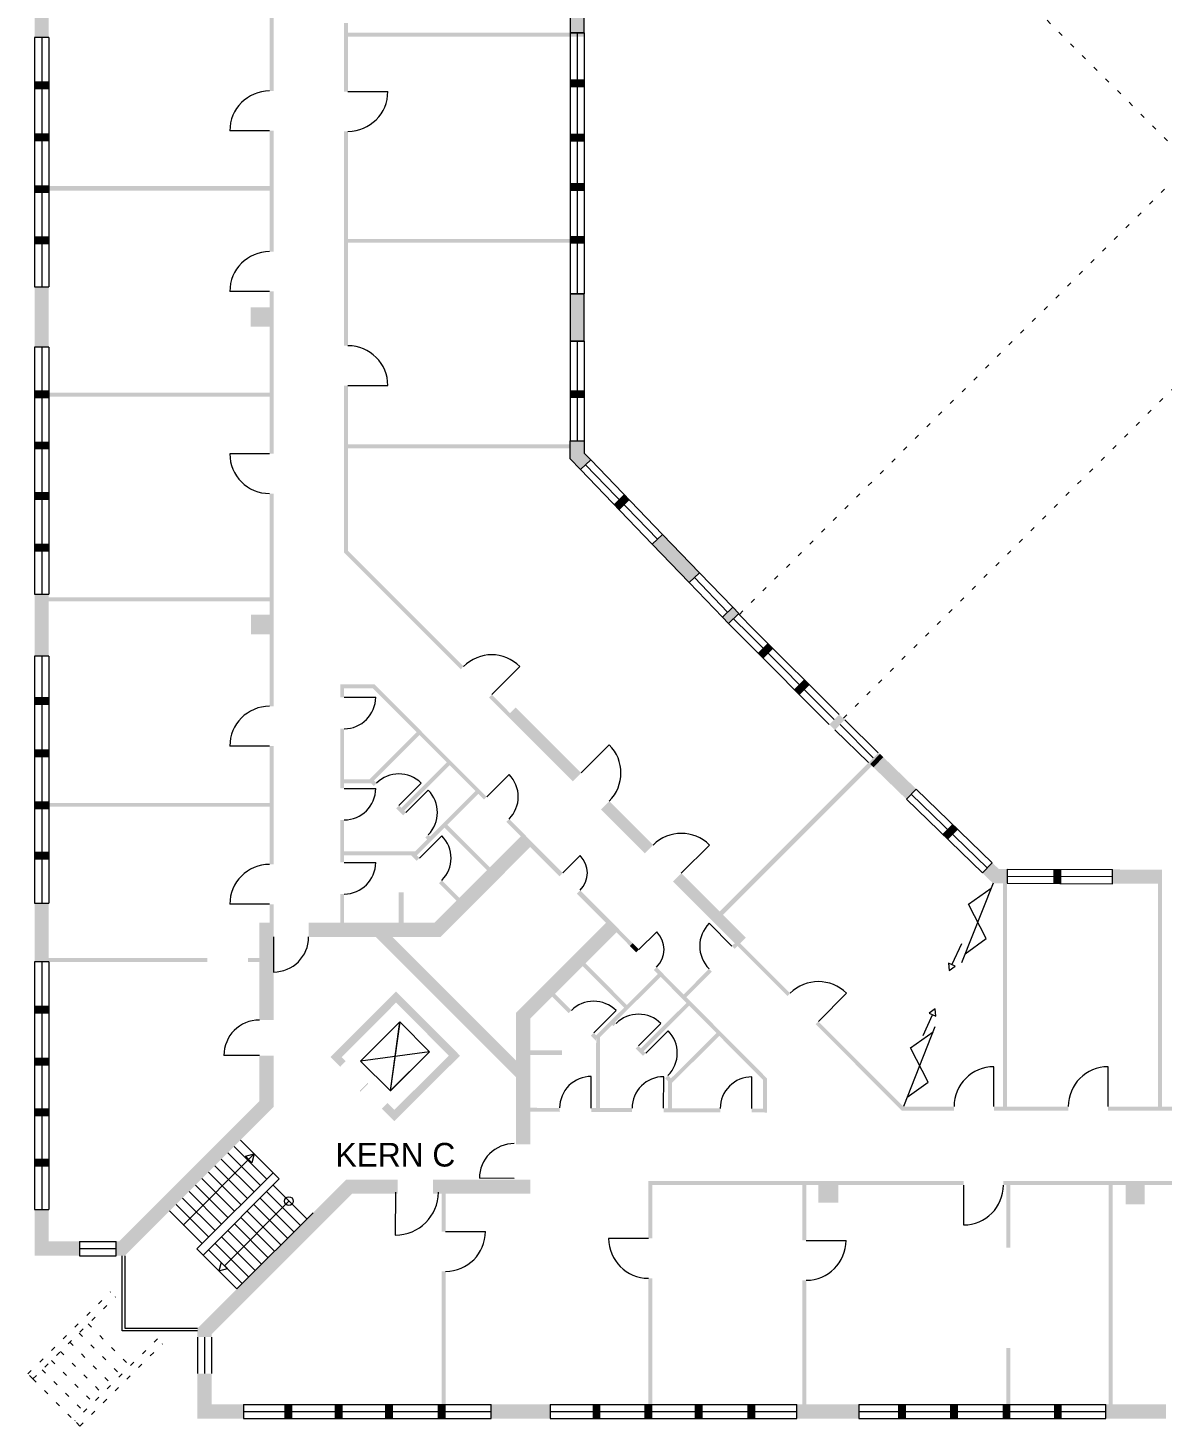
# Model space of a CAD drawing. Header units: inches. Extents: x 27060 to 97777, y 12981 to 79657.
# Drawn here: x 27060 to 55818, y 13102 to 48544 of the extents above; entities that cross this region are included whole.
import ezdxf

# ---------------------------------------------------------------- set-up
doc = ezdxf.new("R2010")
doc.units = ezdxf.units.IN
doc.header["$LTSCALE"] = 300
doc.header["$MEASUREMENT"] = 0
doc.header["$PDMODE"] = 34
doc.header["$PDSIZE"] = 5
for name, pattern in [('Punktlinie', [1.4, 0.4, -1]), ('Standardmuster', [0]), ('Volllinie', [0])]:
    doc.linetypes.add(name, pattern=pattern)
doc.layers.add('Grundebene', color=7, linetype='Continuous')
doc.styles.add('ARIAL', font='arial.ttf', dxfattribs={"height": 0.2})

# ---------------------------------------------------------------- blocks, each defined once
blk = doc.blocks.new('Color_Area-77')
at = {"layer": 'Grundebene', "true_color": 0x000000, "transparency": 33554687}
h = blk.add_hatch(color=18, dxfattribs=at)
h.paths.add_polyline_path([(41168, 41804), (40808, 41804), (40808, 40608), (41168, 40608)], flags=0)
h.paths.add_polyline_path([(44828, 33446), (45082, 33701), (44931, 33858), (44672, 33608)], flags=0)
h.paths.add_polyline_path([(42891, 35457), (43828, 34484), (44087, 34734), (43150, 35707)], flags=0)
h.paths.add_polyline_path([(41330, 37597), (41071, 37347), (40808, 37620), (40808, 38077), (41168, 38077), (41168, 37765)], flags=0)
h.paths.add_polyline_path([(41168, 48421), (41168, 49597), (40808, 49597), (40808, 48421)], flags=0)
h.paths.add_polyline_path([(41072, 52962), (40808, 52690), (40808, 52268), (41168, 52268), (41168, 52544), (41331, 52712)], flags=0)
h.paths.add_polyline_path([(43672, 55646), (42823, 54770), (43082, 54520), (43930, 55396)], flags=0)
at = {"layer": 'Grundebene', "color": 18, "linetype": 'Volllinie', "lineweight": 9, "true_color": 0x000000}
for p, q in [((43672, 55646), (42823, 54770)), ((43930, 55396), (43672, 55646)), ((43082, 54520), (43930, 55396)), ((42823, 54770), (43082, 54520)), ((41072, 52962), (40808, 52690)), ((41331, 52712), (41072, 52962)), ((40808, 52690), (40808, 52268)), ((41168, 52544), (41331, 52712)), ((41168, 52268), (41168, 52544)), ((40808, 52268), (41168, 52268)), ((41168, 49597), (40808, 49597)), ((40808, 49597), (40808, 48421)), ((41168, 48421), (41168, 49597)), ((40808, 48421), (41168, 48421)), ((41168, 41804), (40808, 41804)), ((40808, 41804), (40808, 40608)), ((41168, 40608), (41168, 41804)), ((40808, 40608), (41168, 40608)), ((40808, 37620), (40808, 38077)), ((40808, 38077), (41168, 38077)), ((41168, 38077), (41168, 37765)), ((41071, 37347), (40808, 37620)), ((41330, 37597), (41071, 37347)), ((41168, 37765), (41330, 37597)), ((43150, 35707), (42891, 35457)), ((42891, 35457), (43828, 34484)), ((44087, 34734), (43150, 35707)), ((43828, 34484), (44087, 34734)), ((44931, 33858), (44672, 33608)), ((44828, 33446), (45082, 33701)), ((45082, 33701), (44931, 33858)), ((44672, 33608), (44828, 33446))]:
    blk.add_line(p, q, dxfattribs=at)
blk = doc.blocks.new('door-407')
at = {"layer": 'Grundebene', "color": 18, "linetype": 'Standardmuster', "lineweight": 13, "true_color": 0x000000}
blk.add_line((32928, 22495), (32028, 22495), dxfattribs=at)
blk.add_arc((32928, 22495), 900, 90, 180, dxfattribs=at)
blk = doc.blocks.new('door-40F')
at = {"layer": 'Grundebene', "color": 18, "linetype": 'Standardmuster', "lineweight": 13, "true_color": 0x000000}
blk.add_line((35078, 27388), (35878, 27388), dxfattribs=at)
blk.add_arc((35078, 27388), 800, 270, 0, dxfattribs=at)
blk = doc.blocks.new('door-417')
at = {"layer": 'Grundebene', "color": 18, "linetype": 'Standardmuster', "lineweight": 13, "true_color": 0x000000}
blk.add_line((35078, 29266), (35878, 29266), dxfattribs=at)
blk.add_arc((35078, 29266), 800, 270, 0, dxfattribs=at)
blk = doc.blocks.new('door-41F')
at = {"layer": 'Grundebene', "color": 18, "linetype": 'Standardmuster', "lineweight": 13, "true_color": 0x000000}
blk.add_line((35078, 31578), (35878, 31578), dxfattribs=at)
blk.add_arc((35078, 31578), 800, 270, 0, dxfattribs=at)
blk = doc.blocks.new('door-427')
at = {"layer": 'Grundebene', "color": 18, "linetype": 'Standardmuster', "lineweight": 13, "true_color": 0x000000}
blk.add_line((36467, 28834), (37033, 29400), dxfattribs=at)
blk.add_arc((36467, 28834), 800, 45, 135, dxfattribs=at)
blk = doc.blocks.new('door-42F')
at = {"layer": 'Grundebene', "color": 18, "linetype": 'Standardmuster', "lineweight": 13, "true_color": 0x000000}
blk.add_line((36644, 28657), (37210, 29223), dxfattribs=at)
blk.add_arc((36644, 28657), 800, 315, 45, dxfattribs=at)
blk = doc.blocks.new('door-437')
at = {"layer": 'Grundebene', "color": 18, "linetype": 'Standardmuster', "lineweight": 13, "true_color": 0x000000}
blk.add_line((36988, 27501), (37554, 28067), dxfattribs=at)
blk.add_arc((36988, 27501), 800, 315, 45, dxfattribs=at)
blk = doc.blocks.new('door-43F')
at = {"layer": 'Grundebene', "color": 18, "linetype": 'Standardmuster', "lineweight": 13, "true_color": 0x000000}
blk.add_line((38693, 29055), (39259, 29621), dxfattribs=at)
blk.add_arc((38693, 29055), 800, 315, 45, dxfattribs=at)
blk = doc.blocks.new('door-447')
at = {"layer": 'Grundebene', "color": 18, "linetype": 'Standardmuster', "lineweight": 13, "true_color": 0x000000}
blk.add_line((41342, 21164), (41345, 21964), dxfattribs=at)
blk.add_arc((41342, 21164), 800, 89.8152, 179.8152, dxfattribs=at)
blk = doc.blocks.new('door-44F')
at = {"layer": 'Grundebene', "color": 18, "linetype": 'Standardmuster', "lineweight": 13, "true_color": 0x000000}
blk.add_line((43178, 21158), (43181, 21958), dxfattribs=at)
blk.add_arc((43178, 21158), 800, 89.8152, 179.8152, dxfattribs=at)
blk = doc.blocks.new('door-457')
at = {"layer": 'Grundebene', "color": 18, "linetype": 'Standardmuster', "lineweight": 13, "true_color": 0x000000}
blk.add_line((42726, 22555), (43293, 23119), dxfattribs=at)
blk.add_arc((42726, 22555), 800, 314.8152, 44.8152, dxfattribs=at)
blk = doc.blocks.new('door-45F')
at = {"layer": 'Grundebene', "color": 18, "linetype": 'Standardmuster', "lineweight": 13, "true_color": 0x000000}
blk.add_line((42540, 22742), (43108, 23306), dxfattribs=at)
blk.add_arc((42540, 22742), 800, 44.8152, 134.8152, dxfattribs=at)
blk = doc.blocks.new('door-467')
at = {"layer": 'Grundebene', "color": 18, "linetype": 'Standardmuster', "lineweight": 13, "true_color": 0x000000}
blk.add_line((41405, 23071), (41972, 23635), dxfattribs=at)
blk.add_arc((41405, 23071), 800, 44.8152, 134.8152, dxfattribs=at)
blk = doc.blocks.new('door-46F')
at = {"layer": 'Grundebene', "color": 18, "linetype": 'Standardmuster', "lineweight": 13, "true_color": 0x000000}
blk.add_line((45414, 21151), (45417, 21951), dxfattribs=at)
blk.add_arc((45414, 21151), 800, 89.8152, 179.8152, dxfattribs=at)
blk = doc.blocks.new('door-477')
at = {"layer": 'Grundebene', "color": 18, "linetype": 'Standardmuster', "lineweight": 13, "true_color": 0x000000}
blk.add_line((36379, 19030), (36375, 17942), dxfattribs=at)
blk.add_arc((36379, 19030), 1088, 269.8152, 359.8152, dxfattribs=at)
blk = doc.blocks.new('door-4AF')
at = {"layer": 'Grundebene', "color": 18, "linetype": 'Standardmuster', "lineweight": 13, "true_color": 0x000000}
blk.add_line((39388, 19380), (38507, 19383), dxfattribs=at)
blk.add_arc((39388, 19380), 881, 89.8152, 179.8152, dxfattribs=at)
blk = doc.blocks.new('door-4BF')
at = {"layer": 'Grundebene', "color": 18, "linetype": 'Standardmuster', "lineweight": 13, "true_color": 0x000000}
blk.add_line((33288, 25500), (33288, 24611), dxfattribs=at)
blk.add_arc((33288, 25500), 889, 270, 0, dxfattribs=at)
blk = doc.blocks.new('win-5CC')
at = {"layer": 'Grundebene', "color": 18, "linetype": 'Standardmuster', "lineweight": 13, "true_color": 0x000000}
for p, q in [((27588, 48300), (27228, 48300)), ((27228, 48300), (27228, 41978)), ((27408, 48300), (27408, 41978)), ((27588, 48300), (27588, 41978)), ((27228, 41978), (27588, 41978))]:
    blk.add_line(p, q, dxfattribs=at)
blk = doc.blocks.new('win-5D7')
at = {"layer": 'Grundebene', "color": 18, "linetype": 'Standardmuster', "lineweight": 13, "true_color": 0x000000}
for p, q in [((27588, 40453), (27228, 40453)), ((27228, 40453), (27228, 34194)), ((27408, 40453), (27408, 34194)), ((27588, 40453), (27588, 34194)), ((27228, 34194), (27588, 34194))]:
    blk.add_line(p, q, dxfattribs=at)
blk = doc.blocks.new('win-5E2')
at = {"layer": 'Grundebene', "color": 18, "linetype": 'Standardmuster', "lineweight": 13, "true_color": 0x000000}
for p, q in [((27588, 32620), (27228, 32620)), ((27228, 32620), (27228, 26361)), ((27408, 32620), (27408, 26361)), ((27588, 32620), (27588, 26361)), ((27228, 26361), (27588, 26361))]:
    blk.add_line(p, q, dxfattribs=at)
blk = doc.blocks.new('win-5ED')
at = {"layer": 'Grundebene', "color": 18, "linetype": 'Standardmuster', "lineweight": 13, "true_color": 0x000000}
for p, q in [((27588, 24866), (27228, 24866)), ((27228, 24866), (27228, 18588)), ((27408, 24866), (27408, 18588)), ((27588, 24866), (27588, 18588)), ((27228, 18588), (27588, 18588))]:
    blk.add_line(p, q, dxfattribs=at)
blk = doc.blocks.new('win-684')
at = {"layer": 'Grundebene', "color": 18, "linetype": 'Standardmuster', "lineweight": 13, "true_color": 0x000000}
for p, q in [((28368, 17780), (28368, 17420)), ((28368, 17780), (29296, 17780)), ((29296, 17420), (29296, 17780)), ((28368, 17600), (29296, 17600)), ((28368, 17420), (29296, 17420))]:
    blk.add_line(p, q, dxfattribs=at)
blk = doc.blocks.new('win-7B5')
at = {"layer": 'Grundebene', "color": 18, "linetype": 'Standardmuster', "lineweight": 13, "true_color": 0x000000}
for p, q in [((48133, 13650), (48133, 13290)), ((48133, 13650), (54391, 13650)), ((48133, 13470), (54391, 13470)), ((54391, 13290), (54391, 13650)), ((48133, 13290), (54391, 13290))]:
    blk.add_line(p, q, dxfattribs=at)
blk = doc.blocks.new('win-7C0')
at = {"layer": 'Grundebene', "color": 18, "linetype": 'Standardmuster', "lineweight": 13, "true_color": 0x000000}
for p, q in [((40299, 13650), (40299, 13290)), ((40299, 13650), (46558, 13650)), ((40299, 13470), (46558, 13470)), ((46558, 13290), (46558, 13650)), ((40299, 13290), (46558, 13290))]:
    blk.add_line(p, q, dxfattribs=at)
blk = doc.blocks.new('win-7CB')
at = {"layer": 'Grundebene', "color": 18, "linetype": 'Standardmuster', "lineweight": 13, "true_color": 0x000000}
for p, q in [((32526, 13650), (32526, 13290)), ((32526, 13650), (38805, 13650)), ((32526, 13470), (38805, 13470)), ((38805, 13290), (38805, 13650)), ((32526, 13290), (38805, 13290))]:
    blk.add_line(p, q, dxfattribs=at)
blk = doc.blocks.new('win-9A9')
at = {"layer": 'Grundebene', "color": 18, "linetype": 'Standardmuster', "lineweight": 13, "true_color": 0x000000}
for p, q in [((41168, 48421), (40808, 48421)), ((40808, 48421), (40808, 41804)), ((40988, 48421), (40988, 41804)), ((41168, 48421), (41168, 41804)), ((40808, 41804), (41168, 41804))]:
    blk.add_line(p, q, dxfattribs=at)
blk = doc.blocks.new('win-9B4')
at = {"layer": 'Grundebene', "color": 18, "linetype": 'Standardmuster', "lineweight": 13, "true_color": 0x000000}
for p, q in [((41168, 40608), (40808, 40608)), ((40808, 40608), (40808, 38077)), ((40988, 40608), (40988, 38077)), ((41168, 40608), (41168, 38077)), ((40808, 38077), (41168, 38077))]:
    blk.add_line(p, q, dxfattribs=at)
blk = doc.blocks.new('win-9BF')
at = {"layer": 'Grundebene', "color": 18, "linetype": 'Standardmuster', "lineweight": 13, "true_color": 0x000000}
for p, q in [((41330, 37597), (41071, 37347)), ((41330, 37597), (43150, 35707)), ((41071, 37347), (42891, 35457)), ((41201, 37472), (43020, 35582)), ((42891, 35457), (43150, 35707))]:
    blk.add_line(p, q, dxfattribs=at)
blk = doc.blocks.new('win-9CA')
at = {"layer": 'Grundebene', "color": 18, "linetype": 'Standardmuster', "lineweight": 13, "true_color": 0x000000}
for p, q in [((44087, 34734), (43828, 34484)), ((44087, 34734), (44931, 33858)), ((43828, 34484), (44672, 33608)), ((43958, 34609), (44801, 33733)), ((44672, 33608), (44931, 33858))]:
    blk.add_line(p, q, dxfattribs=at)
blk = doc.blocks.new('win-9D5')
at = {"layer": 'Grundebene', "color": 18, "linetype": 'Standardmuster', "lineweight": 13, "true_color": 0x000000}
for p, q in [((49585, 29250), (49334, 28992)), ((49460, 29121), (51387, 27253)), ((49585, 29250), (51512, 27383)), ((49334, 28992), (51261, 27124)), ((51261, 27124), (51512, 27383))]:
    blk.add_line(p, q, dxfattribs=at)
blk = doc.blocks.new('win-9E0')
at = {"layer": 'Grundebene', "color": 18, "linetype": 'Standardmuster', "lineweight": 13, "true_color": 0x000000}
for p, q in [((51888, 27220), (51887, 26860)), ((51888, 27220), (54564, 27211)), ((51888, 27040), (54564, 27031)), ((54563, 26851), (54564, 27211)), ((51887, 26860), (54563, 26851))]:
    blk.add_line(p, q, dxfattribs=at)
blk = doc.blocks.new('door-C60')
at = {"layer": 'Grundebene', "color": 18, "linetype": 'Standardmuster', "lineweight": 13, "true_color": 0x000000}
blk.add_line((40625, 27123), (41064, 27562), dxfattribs=at)
blk.add_arc((40625, 27123), 620, 315, 45, dxfattribs=at)
blk = doc.blocks.new('door-CF0')
at = {"layer": 'Grundebene', "color": 18, "linetype": 'Standardmuster', "lineweight": 13, "true_color": 0x000000}
blk.add_line((41086, 29658), (41801, 30372), dxfattribs=at)
blk.add_arc((41086, 29658), 1010, 315, 45, dxfattribs=at)
blk = doc.blocks.new('door-FF5')
at = {"layer": 'Grundebene', "color": 18, "linetype": 'Standardmuster', "lineweight": 13, "true_color": 0x000000}
blk.add_line((37651, 18032), (38661, 18032), dxfattribs=at)
blk.add_arc((37651, 18032), 1010, 270, 0, dxfattribs=at)
blk = doc.blocks.new('door-FFD')
at = {"layer": 'Grundebene', "color": 18, "linetype": 'Standardmuster', "lineweight": 13, "true_color": 0x000000}
blk.add_line((42793, 17859), (41783, 17859), dxfattribs=at)
blk.add_arc((42793, 17859), 1010, 180, 270, dxfattribs=at)
blk = doc.blocks.new('door-1005')
at = {"layer": 'Grundebene', "color": 18, "linetype": 'Standardmuster', "lineweight": 13, "true_color": 0x000000}
blk.add_line((46796, 17806), (47806, 17806), dxfattribs=at)
blk.add_arc((46796, 17806), 1010, 270, 0, dxfattribs=at)
blk = doc.blocks.new('door-100D')
at = {"layer": 'Grundebene', "color": 18, "linetype": 'Standardmuster', "lineweight": 13, "true_color": 0x000000}
blk.add_line((47103, 23358), (47818, 24072), dxfattribs=at)
blk.add_arc((47103, 23358), 1010, 45, 135, dxfattribs=at)
blk = doc.blocks.new('door-1015')
at = {"layer": 'Grundebene', "color": 18, "linetype": 'Standardmuster', "lineweight": 13, "true_color": 0x000000}
blk.add_line((50786, 19210), (50786, 18200), dxfattribs=at)
blk.add_arc((50786, 19210), 1010, 270, 0, dxfattribs=at)
blk = doc.blocks.new('door-101D')
at = {"layer": 'Grundebene', "color": 18, "linetype": 'Standardmuster', "lineweight": 13, "true_color": 0x000000}
blk.add_line((51553, 21200), (51553, 22210), dxfattribs=at)
blk.add_arc((51553, 21200), 1010, 90, 180, dxfattribs=at)
blk = doc.blocks.new('door-1025')
at = {"layer": 'Grundebene', "color": 18, "linetype": 'Standardmuster', "lineweight": 13, "true_color": 0x000000}
blk.add_line((54449, 21200), (54449, 22210), dxfattribs=at)
blk.add_arc((54449, 21200), 1010, 90, 180, dxfattribs=at)
blk = doc.blocks.new('door-1221')
at = {"layer": 'Grundebene', "color": 18, "linetype": 'Standardmuster', "lineweight": 13, "true_color": 0x000000}
blk.add_line((33188, 45938), (32178, 45938), dxfattribs=at)
blk.add_arc((33188, 45938), 1010, 90, 180, dxfattribs=at)
blk = doc.blocks.new('door-1229')
at = {"layer": 'Grundebene', "color": 18, "linetype": 'Standardmuster', "lineweight": 13, "true_color": 0x000000}
blk.add_line((35175, 46932), (36185, 46932), dxfattribs=at)
blk.add_arc((35175, 46932), 1010, 270, 0, dxfattribs=at)
blk = doc.blocks.new('door-1231')
at = {"layer": 'Grundebene', "color": 18, "linetype": 'Standardmuster', "lineweight": 13, "true_color": 0x000000}
blk.add_line((33188, 41865), (32178, 41865), dxfattribs=at)
blk.add_arc((33188, 41865), 1010, 90, 180, dxfattribs=at)
blk = doc.blocks.new('door-1239')
at = {"layer": 'Grundebene', "color": 18, "linetype": 'Standardmuster', "lineweight": 13, "true_color": 0x000000}
blk.add_line((35175, 39477), (36185, 39477), dxfattribs=at)
blk.add_arc((35175, 39477), 1010, 0, 90, dxfattribs=at)
blk = doc.blocks.new('door-1241')
at = {"layer": 'Grundebene', "color": 18, "linetype": 'Standardmuster', "lineweight": 13, "true_color": 0x000000}
blk.add_line((33188, 37752), (32178, 37752), dxfattribs=at)
blk.add_arc((33188, 37752), 1010, 180, 270, dxfattribs=at)
blk = doc.blocks.new('door-1249')
at = {"layer": 'Grundebene', "color": 18, "linetype": 'Standardmuster', "lineweight": 13, "true_color": 0x000000}
blk.add_line((38819, 31643), (39533, 32357), dxfattribs=at)
blk.add_arc((38819, 31643), 1010, 45, 135, dxfattribs=at)
blk = doc.blocks.new('door-1251')
at = {"layer": 'Grundebene', "color": 18, "linetype": 'Standardmuster', "lineweight": 13, "true_color": 0x000000}
blk.add_line((43628, 27116), (44342, 27830), dxfattribs=at)
blk.add_arc((43628, 27116), 1010, 45, 135, dxfattribs=at)
blk = doc.blocks.new('door-1259')
at = {"layer": 'Grundebene', "color": 18, "linetype": 'Standardmuster', "lineweight": 13, "true_color": 0x000000}
blk.add_line((33188, 30340), (32178, 30340), dxfattribs=at)
blk.add_arc((33188, 30340), 1010, 90, 180, dxfattribs=at)
blk = doc.blocks.new('door-1261')
at = {"layer": 'Grundebene', "color": 18, "linetype": 'Standardmuster', "lineweight": 13, "true_color": 0x000000}
blk.add_line((33188, 26330), (32178, 26330), dxfattribs=at)
blk.add_arc((33188, 26330), 1010, 90, 180, dxfattribs=at)
blk = doc.blocks.new('door-127B')
at = {"layer": 'Grundebene', "color": 18, "linetype": 'Standardmuster', "lineweight": 13, "true_color": 0x000000}
blk.add_line((44910, 25269), (44333, 25846), dxfattribs=at)
blk.add_arc((44910, 25269), 816, 135, 225, dxfattribs=at)
blk = doc.blocks.new('door-1288')
at = {"layer": 'Grundebene', "color": 18, "linetype": 'Standardmuster', "lineweight": 13, "true_color": 0x000000}
blk.add_line((42554, 25183), (43004, 25631), dxfattribs=at)
blk.add_arc((42554, 25183), 635, 314.8152, 44.8152, dxfattribs=at)

msp = doc.modelspace()

# ---------------------------------------------------------------- hatches: boundary and pattern name
at = {"layer": 'Grundebene', "true_color": 0x000000, "transparency": 33554687}
h = msp.add_hatch(color=18, dxfattribs=at)
h.paths.add_polyline_path([(27228, 34194), (27228, 32620), (27588, 32620), (27588, 34194)], flags=0)
h.paths.add_polyline_path([(29296, 17780), (29296, 17420), (29518, 17420), (33288, 21190), (33288, 22495), (32928, 22495), (32928, 21339), (29369, 17780)], flags=0)
h.paths.add_polyline_path([(28368, 17420), (28368, 17780), (27588, 17780), (27588, 18588), (27228, 18588), (27228, 17420)], flags=0)
h.paths.add_polyline_path([(27588, 26361), (27588, 24866), (27228, 24866), (27228, 26361)], flags=0)
h.paths.add_polyline_path([(27588, 41978), (27228, 41978), (27228, 40453), (27588, 40453)], flags=0)
h.paths.add_polyline_path([(27228, 49811), (27228, 48300), (27588, 48300), (27588, 49811)], flags=0)
h.paths.add_polyline_path([(27228, 56030), (27588, 56030), (27588, 57581), (27228, 57581)], flags=0)
h.paths.add_polyline_path([(27588, 63853), (27588, 65288), (27228, 65288), (27228, 63853)], flags=0)
h.paths.add_polyline_path([(27588, 72640), (27228, 72640), (27228, 71627), (27588, 71627)], flags=0)
h.paths.add_polyline_path([(37369, 25860), (39629, 28120), (39883, 27865), (37518, 25500), (34178, 25500), (34178, 25860)], flags=0)
h.paths.add_polyline_path([(32928, 23395), (32928, 25860), (33288, 25860), (33288, 23395)], flags=0)
h = msp.add_hatch(color=18, dxfattribs=at)
h.paths.add_polyline_path([(33188, 64072), (33288, 64072), (33288, 64454), (33188, 64454)], flags=0)
h.paths.add_polyline_path([(33188, 30340), (33188, 27340), (33288, 27340), (33288, 30340)], flags=0)
h.paths.add_polyline_path([(33288, 25860), (33188, 25860), (33188, 26330), (33288, 26330)], flags=0)
h.paths.add_polyline_path([(33188, 31350), (33288, 31350), (33288, 36742), (33188, 36742)], flags=0)
h.paths.add_polyline_path([(33188, 37752), (33288, 37752), (33288, 41865), (33188, 41865)], flags=0)
h.paths.add_polyline_path([(33288, 45938), (33188, 45938), (33188, 42875), (33288, 42875)], flags=0)
h.paths.add_polyline_path([(33188, 52237), (33188, 46948), (33288, 46948), (33288, 52237)], flags=0)
h.paths.add_polyline_path([(33188, 57418), (33188, 53247), (33288, 53247), (33288, 57418)], flags=0)
h.paths.add_polyline_path([(33188, 58428), (33288, 58428), (33288, 61316), (33188, 61316)], flags=0)
h.paths.add_polyline_path([(33288, 62326), (33288, 63046), (33188, 63046), (33188, 62326)], flags=0)
h = msp.add_hatch(color=18, dxfattribs=at)
h.paths.add_polyline_path([(38230, 58046), (35175, 54991), (35175, 54442), (35075, 54442), (35075, 55032), (38160, 58117)], flags=0)
h.paths.add_polyline_path([(35175, 35286), (38104, 32357), (38034, 32286), (35075, 35245), (35075, 39477), (35175, 39477)], flags=0)
h.paths.add_polyline_path([(39216, 31104), (39287, 31174), (38819, 31643), (38748, 31572)], flags=0)
h.paths.add_polyline_path([(35175, 40487), (35075, 40487), (35075, 45922), (35175, 45922)], flags=0)
h.paths.add_polyline_path([(35175, 46932), (35075, 46932), (35075, 48667), (35175, 48667)], flags=0)
h.paths.add_polyline_path([(35075, 53432), (35175, 53432), (35175, 49677), (35075, 49677)], flags=0)
h.paths.add_polyline_path([(38944, 58760), (38874, 58831), (39206, 59164), (39277, 59093)], flags=0)
for points in [[(41168, 48321), (35170, 48321), (35170, 48421), (41168, 48421)], [(27588, 46988), (27228, 46988), (27228, 47188), (27588, 47188)], [(40808, 47240), (41168, 47240), (41168, 47040), (40808, 47040)], [(27588, 45672), (27228, 45672), (27228, 45872), (27588, 45872)], [(40808, 45865), (41168, 45865), (41168, 45665), (40808, 45665)], [(27588, 44357), (27228, 44357), (27228, 44557), (27588, 44557)], [(27588, 44539), (33188, 44539), (33188, 44419), (27588, 44419)], [(40808, 44610), (41168, 44610), (41168, 44410), (40808, 44410)], [(27588, 43061), (27228, 43061), (27228, 43261), (27588, 43261)], [(40808, 43272), (41168, 43272), (41168, 43072), (40808, 43072)], [(41168, 43098), (35170, 43098), (35170, 43198), (41168, 43198)], [(33206, 41464), (33206, 40974), (32706, 40974), (32706, 41464)], [(27588, 39155), (27228, 39155), (27228, 39355), (27588, 39355)], [(40808, 39361), (41168, 39361), (41168, 39161), (40808, 39161)], [(27588, 39300), (33188, 39300), (33188, 39200), (27588, 39200)], [(27588, 37859), (27228, 37859), (27228, 38059), (27588, 38059)], [(41168, 37890), (35170, 37890), (35170, 37990), (41168, 37990)], [(27588, 36580), (27228, 36580), (27228, 36780), (27588, 36780)], [(41917, 36468), (42172, 36723), (42313, 36581), (42059, 36327)], [(27588, 35268), (27228, 35268), (27228, 35468), (27588, 35468)], [(27588, 34110), (33188, 34110), (33188, 34010), (27588, 34010)], [(33216, 33674), (33216, 33174), (32716, 33174), (32716, 33674)], [(45569, 32700), (45823, 32954), (45965, 32813), (45710, 32558)], [(46489, 31780), (46743, 32034), (46885, 31893), (46630, 31638)], [(27588, 31383), (27228, 31383), (27228, 31583), (27588, 31583)], [(36988, 30619), (35764, 29396), (35078, 29396), (35078, 29496), (35723, 29496), (36917, 30690)], [(27588, 30054), (27228, 30054), (27228, 30254), (27588, 30254)], [(44598, 26146), (48629, 30177), (48715, 30093), (44683, 26061)], [(48415, 29883), (48665, 30142), (48751, 30058), (48501, 29800)], [(37751, 29856), (36598, 28703), (36527, 28774), (37680, 29927)], [(38479, 29127), (36921, 27569), (35078, 27569), (35078, 27669), (36879, 27669), (38409, 29198)], [(27588, 28739), (27228, 28739), (27228, 28939), (27588, 28939)], [(27588, 28900), (33188, 28900), (33188, 28800), (27588, 28800)], [(38703, 27194), (37554, 28343), (37624, 28414), (38774, 27264)], [(50247, 28107), (50501, 28362), (50643, 28220), (50388, 27966)], [(27588, 27463), (27228, 27463), (27228, 27663), (27588, 27663)], [(53065, 26861), (53065, 27221), (53265, 27221), (53265, 26861)], [(36463, 25860), (36463, 26634), (36583, 26634), (36583, 25860)], [(51887, 26860), (51887, 21200), (51787, 21200), (51787, 26860)], [(55818, 26847), (55818, 21187), (55718, 21187), (55718, 26848)], [(36304, 25500), (39438, 22366), (39438, 21942), (35880, 25500)], [(42397, 25342), (42554, 25183), (42483, 25113), (42326, 25271)], [(41099, 24789), (42245, 23637), (42316, 23707), (41170, 24860)], [(43032, 24560), (41469, 23006), (41463, 21164), (41563, 21163), (41569, 22965), (43103, 24489)], [(27588, 23556), (27228, 23556), (27228, 23756), (27588, 23756)], [(43759, 23829), (42602, 22679), (42673, 22609), (43829, 23758)], [(36032, 21150), (36174, 21291), (36349, 21115), (37733, 22491), (37064, 23164), (37206, 23305), (38016, 22490), (36348, 20832)], [(44519, 23063), (43292, 21843), (43290, 21158), (43390, 21157), (43392, 21802), (44590, 22992)], [(27588, 22241), (27228, 22241), (27228, 22441), (27588, 22441)], [(39798, 22625), (40606, 22625), (40606, 22505), (39798, 22505)], [(27588, 20952), (27228, 20952), (27228, 21152), (27588, 21152)], [(27588, 19676), (27228, 19676), (27228, 19876), (27588, 19876)], [(47606, 19274), (47606, 18764), (47106, 18764), (47106, 19274)], [(54467, 13650), (54467, 19210), (54567, 19210), (54567, 13650)], [(55380, 18724), (54896, 18724), (54896, 19224), (55380, 19224)], [(33764, 13650), (33764, 13290), (33564, 13290), (33564, 13650)], [(35039, 13650), (35039, 13290), (34839, 13290), (34839, 13650)], [(36315, 13650), (36315, 13290), (36115, 13290), (36115, 13650)], [(37651, 13650), (37651, 13290), (37451, 13290), (37451, 13650)], [(41577, 13650), (41577, 13290), (41377, 13290), (41377, 13650)], [(42893, 13650), (42893, 13290), (42693, 13290), (42693, 13650)], [(44168, 13650), (44168, 13290), (43968, 13290), (43968, 13650)], [(45504, 13650), (45504, 13290), (45304, 13290), (45304, 13650)], [(49326, 13650), (49326, 13290), (49126, 13290), (49126, 13650)], [(50645, 13650), (50645, 13290), (50445, 13290), (50445, 13650)], [(51973, 13650), (51973, 13290), (51773, 13290), (51773, 13650)], [(53276, 13650), (53276, 13290), (53076, 13290), (53076, 13650)]]:
    msp.add_hatch(color=18, dxfattribs=at).paths.add_polyline_path(points, flags=0)
h = msp.add_hatch(color=18, dxfattribs=at)
h.paths.add_polyline_path([(35078, 27388), (35078, 28466), (34978, 28466), (34978, 27388)], flags=0)
h.paths.add_polyline_path([(39629, 28120), (39259, 28490), (39188, 28419), (39558, 28049)], flags=0)
h.paths.add_polyline_path([(38622, 28985), (38693, 29055), (35843, 31905), (34978, 31905), (34978, 31578), (35078, 31578), (35078, 31805), (35802, 31805)], flags=0)
h.paths.add_polyline_path([(35078, 30778), (34978, 30778), (34978, 29266), (35078, 29266)], flags=0)
h.paths.add_polyline_path([(34978, 25860), (35078, 25860), (35078, 26588), (34978, 26588)], flags=0)
h = msp.add_hatch(color=18, dxfattribs=at)
h.paths.add_polyline_path([(42914, 27830), (41801, 28944), (41589, 28732), (42702, 27618)], flags=0)
h.paths.add_polyline_path([(45051, 25269), (43416, 26904), (43628, 27116), (45264, 25481)], flags=0)
h.paths.add_polyline_path([(40874, 29446), (41086, 29658), (39429, 31316), (39216, 31104)], flags=0)
h = msp.add_hatch(color=18, dxfattribs=at)
h.paths.add_polyline_path([(47772, 31007), (47522, 30749), (47379, 30887), (47634, 31141)], flags=0)
h.paths.add_polyline_path([(69429, 30033), (68607, 29241), (68857, 28982), (69679, 29773)], flags=0)
h.paths.add_polyline_path([(66602, 26813), (66204, 26814), (66205, 27174), (66458, 27173), (66675, 27383), (66925, 27123)], flags=0)
h.paths.add_polyline_path([(62317, 26826), (63651, 26822), (63652, 27182), (62318, 27186)], flags=0)
h.paths.add_polyline_path([(54563, 26851), (54564, 27211), (55819, 27207), (55818, 26847)], flags=0)
h.paths.add_polyline_path([(51888, 27220), (51679, 27221), (51512, 27383), (51261, 27124), (51532, 26861), (51887, 26860)], flags=0)
h.paths.add_polyline_path([(49585, 29250), (49334, 28992), (48501, 29800), (48751, 30058)], flags=0)
h = msp.add_hatch(color=18, dxfattribs=at)
h.paths.add_polyline_path([(36644, 28657), (36467, 28834), (36396, 28764), (36573, 28586)], flags=0)
h.paths.add_polyline_path([(37256, 28045), (37210, 28091), (37139, 28021), (37185, 27975)], flags=0)
h.paths.add_polyline_path([(35901, 29400), (35830, 29329), (35764, 29396), (35835, 29466)], flags=0)
h = msp.add_hatch(color=18, dxfattribs=at)
h.paths.add_polyline_path([(41064, 26685), (40979, 26600), (41719, 25860), (41803, 25945)], flags=0)
h.paths.add_polyline_path([(39798, 27780), (40540, 27038), (40625, 27123), (39883, 27865)], flags=0)
h = msp.add_hatch(color=18, dxfattribs=at)
h.paths.add_polyline_path([(37554, 26936), (37483, 26865), (37929, 26420), (37999, 26490)], flags=0)
h.paths.add_polyline_path([(36779, 27569), (36918, 27431), (36988, 27501), (36921, 27569)], flags=0)
h = msp.add_hatch(color=18, dxfattribs=at)
h.paths.add_polyline_path([(46558, 13290), (46558, 13650), (48133, 13650), (48133, 13290)], flags=0)
h.paths.add_polyline_path([(86510, 13290), (86510, 13650), (85565, 13650), (85565, 13290)], flags=0)
h.paths.add_polyline_path([(31358, 15358), (31358, 15580), (35128, 19350), (36434, 19350), (36434, 18990), (35278, 18990), (31718, 15431), (31718, 15358)], flags=0)
h.paths.add_polyline_path([(31718, 14430), (31718, 13650), (32526, 13650), (32526, 13290), (31358, 13290), (31358, 14430)], flags=0)
h.paths.add_polyline_path([(38805, 13650), (38805, 13290), (40300, 13290), (40300, 13650)], flags=0)
h.paths.add_polyline_path([(55916, 13290), (54392, 13290), (54392, 13650), (55916, 13650)], flags=0)
h.paths.add_polyline_path([(62238, 13290), (62238, 13650), (63750, 13650), (63750, 13290)], flags=0)
h.paths.add_polyline_path([(69968, 13650), (71520, 13650), (71520, 13290), (69968, 13290)], flags=0)
h.paths.add_polyline_path([(79227, 13650), (79227, 13290), (77792, 13290), (77792, 13650)], flags=0)
h.paths.add_polyline_path([(42058, 25690), (41803, 25945), (39438, 23580), (39438, 20239), (39798, 20239), (39798, 23431)], flags=0)
h.paths.add_polyline_path([(39798, 18990), (39798, 19350), (37334, 19350), (37334, 18990)], flags=0)
h = msp.add_hatch(color=18, dxfattribs=at)
h.paths.add_polyline_path([(42378, 21161), (42378, 21061), (41342, 21064), (41342, 21164)], flags=0)
h.paths.add_polyline_path([(45799, 21050), (45801, 21915), (43001, 24733), (42930, 24662), (45701, 21874), (45699, 21150), (45414, 21151), (45414, 21051)], flags=0)
h.paths.add_polyline_path([(44614, 21153), (44614, 21053), (43178, 21058), (43178, 21158)], flags=0)
h.paths.add_polyline_path([(42326, 25271), (41957, 25642), (42028, 25712), (42397, 25342)], flags=0)
h.paths.add_polyline_path([(39754, 21169), (40542, 21167), (40542, 21067), (39754, 21069)], flags=0)
h = msp.add_hatch(color=18, dxfattribs=at)
h.paths.add_polyline_path([(44404, 24621), (44333, 24692), (43686, 24044), (43756, 23973)], flags=0)
h.paths.add_polyline_path([(45051, 25269), (44981, 25198), (44910, 25269), (44981, 25339)], flags=0)
h = msp.add_hatch(color=18, dxfattribs=at)
h.paths.add_polyline_path([(59703, 21100), (59703, 21200), (58095, 21200), (58095, 21100)], flags=0)
h.paths.add_polyline_path([(68834, 21200), (70898, 23264), (70969, 23193), (68876, 21100), (67533, 21100), (67533, 21200)], flags=0)
h.paths.add_polyline_path([(71683, 23907), (71612, 23978), (72987, 25353), (73058, 25282)], flags=0)
h.paths.add_polyline_path([(64848, 21200), (66523, 21200), (66523, 21100), (64848, 21100)], flags=0)
h.paths.add_polyline_path([(63838, 21200), (63838, 21100), (60713, 21100), (60713, 21200)], flags=0)
h.paths.add_polyline_path([(54449, 21100), (57085, 21100), (57085, 21200), (54449, 21200)], flags=0)
h.paths.add_polyline_path([(53439, 21200), (53439, 21100), (51553, 21100), (51553, 21200)], flags=0)
h.paths.add_polyline_path([(49261, 21200), (50543, 21200), (50543, 21100), (49220, 21100), (47033, 23287), (47103, 23358)], flags=0)
h.paths.add_polyline_path([(45051, 25269), (45122, 25339), (46389, 24072), (46319, 24001)], flags=0)
h = msp.add_hatch(color=18, dxfattribs=at)
h.paths.add_polyline_path([(32640, 24966), (32640, 24866), (32928, 24866), (32928, 24966)], flags=0)
h.paths.add_polyline_path([(27588, 24866), (31612, 24866), (31612, 24966), (27588, 24966)], flags=0)
h = msp.add_hatch(color=18, dxfattribs=at)
h.paths.add_polyline_path([(34977, 22208), (35118, 22350), (35013, 22455), (36393, 23835), (37064, 23164), (37206, 23305), (36393, 24118), (34730, 22455)], flags=0)
h.paths.add_polyline_path([(35540, 21645), (35538, 21648), (35679, 21789), (35682, 21786)], flags=0)
h = msp.add_hatch(color=18, dxfattribs=at)
h.paths.add_polyline_path([(40841, 23638), (40770, 23568), (40323, 24018), (40394, 24088)], flags=0)
h.paths.add_polyline_path([(41468, 22865), (41334, 23000), (41405, 23071), (41469, 23006)], flags=0)
h = msp.add_hatch(color=18, dxfattribs=at)
h.paths.add_polyline_path([(42540, 22742), (42726, 22555), (42655, 22485), (42469, 22671)], flags=0)
h.paths.add_polyline_path([(41946, 23340), (41976, 23309), (41905, 23239), (41875, 23269)], flags=0)
h.paths.add_polyline_path([(43290, 21988), (43219, 21917), (43292, 21843), (43363, 21914)], flags=0)
at = {"layer": 'Grundebene', "true_color": 0xffffff, "transparency": 33554687}
msp.add_hatch(color=7, dxfattribs=at).paths.add_polyline_path([(35481, 21586), (35476, 21586), (35676, 21786), (35682, 21786)], flags=0)
at = {"layer": 'Grundebene', "true_color": 0x000000, "transparency": 33554687}
h = msp.add_hatch(color=18, dxfattribs=at)
h.paths.add_polyline_path([(57071, 19310), (51796, 19310), (51796, 19210), (57071, 19210)], flags=0)
h.paths.add_polyline_path([(73805, 19210), (77007, 19210), (77007, 19310), (73805, 19310)], flags=0)
h.paths.add_polyline_path([(78017, 19310), (78017, 19210), (78342, 19210), (78342, 19310)], flags=0)
h.paths.add_polyline_path([(72795, 19210), (68560, 19210), (68560, 19310), (72795, 19310)], flags=0)
h.paths.add_polyline_path([(67550, 19310), (62294, 19310), (62294, 19210), (67550, 19210)], flags=0)
h.paths.add_polyline_path([(58081, 19310), (58081, 19210), (61284, 19210), (61284, 19310)], flags=0)
h.paths.add_polyline_path([(50786, 19310), (50786, 19210), (42793, 19210), (42793, 19310)], flags=0)
h = msp.add_hatch(color=18, dxfattribs=at)
h.paths.add_polyline_path([(42793, 17859), (42893, 17859), (42893, 19210), (42793, 19210)], flags=0)
h.paths.add_polyline_path([(42793, 13650), (42793, 16849), (42893, 16849), (42893, 13650)], flags=0)
h = msp.add_hatch(color=18, dxfattribs=at)
h.paths.add_polyline_path([(46696, 17806), (46796, 17806), (46796, 19210), (46696, 19210)], flags=0)
h.paths.add_polyline_path([(46796, 13650), (46796, 16796), (46696, 16796), (46696, 13650)], flags=0)
h = msp.add_hatch(color=18, dxfattribs=at)
h.paths.add_polyline_path([(51873, 17624), (51973, 17624), (51973, 19210), (51873, 19210)], flags=0)
h.paths.add_polyline_path([(51973, 13650), (51973, 15081), (51873, 15081), (51873, 13650)], flags=0)
h = msp.add_hatch(color=18, dxfattribs=at)
h.paths.add_polyline_path([(37551, 18032), (37651, 18032), (37651, 18990), (37551, 18990)], flags=0)
h.paths.add_polyline_path([(37651, 13650), (37651, 17022), (37551, 17022), (37551, 13650)], flags=0)

# ---------------------------------------------------------------- linework, layer by layer
at = {"layer": 'Grundebene', "color": 18, "linetype": 'Punktlinie', "lineweight": 9, "true_color": 0x000000}
for p, q in [((56551, 45089), (45087, 56553)), ((45103, 33679), (56532, 45108)), ((47738, 31045), (59167, 42473)), ((27060, 14425), (29156, 16508)), ((27187, 14298), (29283, 16381)), ((30344, 15313), (28248, 13230)), ((28375, 13102), (30471, 15185)), ((27187, 14298), (27060, 14425)), ((28375, 13102), (28248, 13230))]:
    msp.add_line(p, q, dxfattribs=at)
at = {"layer": 'Grundebene', "color": 18, "linetype": 'Volllinie', "lineweight": 9, "true_color": 0x000000}
for p, q in [((45478, 33290), (45074, 33692)), ((45228, 33040), (44828, 33446)), ((45353, 33165), (44950, 33568)), ((45228, 33040), (47380, 30888)), ((45353, 33165), (47505, 31013)), ((45478, 33290), (47634, 31141)), ((47655, 30883), (48495, 30043)), ((47772, 31007), (48619, 30167)), ((47522, 30749), (48374, 29922)), ((51532, 26861), (50734, 24841)), ((50912, 26331), (51484, 26739)), ((51362, 25461), (50912, 26331)), ((50729, 25324), (50490, 24800)), ((50827, 25076), (51362, 25461)), ((50575, 24761), (50405, 24839)), ((50405, 24839), (50423, 24653)), ((50423, 24653), (50575, 24761)), ((49759, 23004), (49998, 23528)), ((50065, 23675), (49913, 23567)), ((49913, 23567), (50083, 23489)), ((50083, 23489), (50065, 23675)), ((36489, 23346), (35494, 22351)), ((36492, 23346), (36246, 21596)), ((36249, 21596), (36489, 23346)), ((37244, 22591), (36489, 23346)), ((36492, 23346), (37245, 22588)), ((50060, 23220), (49261, 21200)), ((49440, 22690), (50012, 23098)), ((49890, 21820), (49440, 22690)), ((37244, 22591), (35494, 22351)), ((35494, 22351), (36249, 21596)), ((37245, 22588), (36246, 21596)), ((36249, 21596), (37244, 22591)), ((49354, 21435), (49890, 21820)), ((32448, 20350), (33423, 19375)), ((31478, 17731), (33278, 19520)), ((33433, 19365), (33278, 19520)), ((31503, 17435), (33433, 19365)), ((30653, 18555), (31478, 17731)), ((34291, 18507), (32355, 16583)), ((31478, 17731), (31342, 17596)), ((29446, 15512), (29446, 17420)), ((29518, 17420), (29518, 15580)), ((31342, 17596), (31503, 17435)), ((31503, 17435), (32355, 16583)), ((31638, 17570), (32486, 16723)), ((31960, 17248), (31903, 17036)), ((31903, 17036), (32116, 17093)), ((32116, 17093), (31960, 17248)), ((31358, 15512), (29446, 15512)), ((29518, 15580), (31358, 15580)), ((31358, 15358), (31358, 14430)), ((31538, 15358), (31538, 14430)), ((31718, 15358), (31718, 14430))]:
    msp.add_line(p, q, dxfattribs=at)
at = {"layer": 'Grundebene', "color": 18, "linetype": 'Volllinie', "lineweight": 13, "true_color": 0x000000}
for p, q in [((32798, 20000), (31003, 18205)), ((31963, 19865), (32792, 19036)), ((32127, 20029), (32957, 19199)), ((32291, 20192), (33120, 19363)), ((31636, 19537), (32463, 18710)), ((31799, 19701), (32627, 18873)), ((31308, 19210), (32135, 18383)), ((31472, 19374), (32299, 18547)), ((33276, 19207), (34131, 18352)), ((30981, 18882), (31806, 18057)), ((31144, 19046), (31970, 18220)), ((33678, 18805), (32041, 17167)), ((32948, 18880), (33803, 18025)), ((33112, 19044), (33967, 18188)), ((30817, 18719), (31642, 17894)), ((32621, 18552), (33476, 17697)), ((32784, 18716), (33639, 17861)), ((32293, 18225), (33148, 17370)), ((32457, 18389), (33312, 17534)), ((31802, 17734), (32655, 16881)), ((31966, 17897), (32819, 17044)), ((32129, 18061), (32983, 17207))]:
    msp.add_line(p, q, dxfattribs=at)
at = {"layer": 'Grundebene', "color": 18, "linetype": 'Standardmuster', "lineweight": 13, "true_color": 0x000000}
for p, q in [((32575, 19941), (32798, 20000)), ((32738, 19777), (32575, 19941)), ((32798, 20000), (32738, 19777))]:
    msp.add_line(p, q, dxfattribs=at)
at = {"layer": 'Grundebene', "color": 18, "linetype": 'Punktlinie', "lineweight": 13, "true_color": 0x000000}
for p, q in [((28589, 15691), (29650, 14623)), ((28355, 15458), (29416, 14390)), ((27888, 14994), (28949, 13926)), ((28121, 15226), (29182, 14158)), ((27654, 14762), (28715, 13694)), ((27187, 14298), (28248, 13230)), ((27420, 14530), (28481, 13462))]:
    msp.add_line(p, q, dxfattribs=at)
at = {"layer": 'Grundebene', "color": 18, "linetype": 'Volllinie', "lineweight": 9, "true_color": 0x000000}
msp.add_circle((33678, 18805), 110, dxfattribs=at)
at = {"layer": 'Grundebene', "color": 18, "linetype": 'Standardmuster', "lineweight": 13, "true_color": 0x000000}
msp.add_point((31003, 18205), dxfattribs=at)

# ---------------------------------------------------------------- block references
at = {"layer": 'Grundebene'}
for name in ['Color_Area-77', 'win-5CC', 'win-9A9', 'door-1221', 'door-1229', 'door-1231', 'win-5D7', 'door-1239', 'win-9B4', 'door-1241', 'win-9BF', 'win-9CA', 'win-5E2', 'door-1249', 'door-41F', 'door-1259', 'door-CF0', 'door-427', 'door-43F', 'door-417', 'door-42F', 'win-9D5', 'door-437', 'door-1251', 'door-1261', 'door-40F', 'door-C60', 'win-9E0', 'door-1288', 'door-127B', 'door-4BF', 'win-5ED', 'door-100D', 'door-467', 'door-407', 'door-45F', 'door-457', 'door-101D', 'door-1025', 'door-447', 'door-44F', 'door-46F', 'door-4AF', 'door-1015', 'door-477', 'win-684', 'door-FF5', 'door-FFD', 'door-1005', 'win-7CB', 'win-7C0', 'win-7B5']:
    msp.add_blockref(name, (0, 0), dxfattribs=at)

# ---------------------------------------------------------------- texts
at = {"layer": 'Grundebene', "color": 18, "lineweight": 18, "true_color": 0x000000, "style": 'ARIAL', "width": 0.958564}
msp.add_text('KERN C', height=600, dxfattribs=at).set_placement((34860, 19680))

doc.saveas('drawing.dxf')
